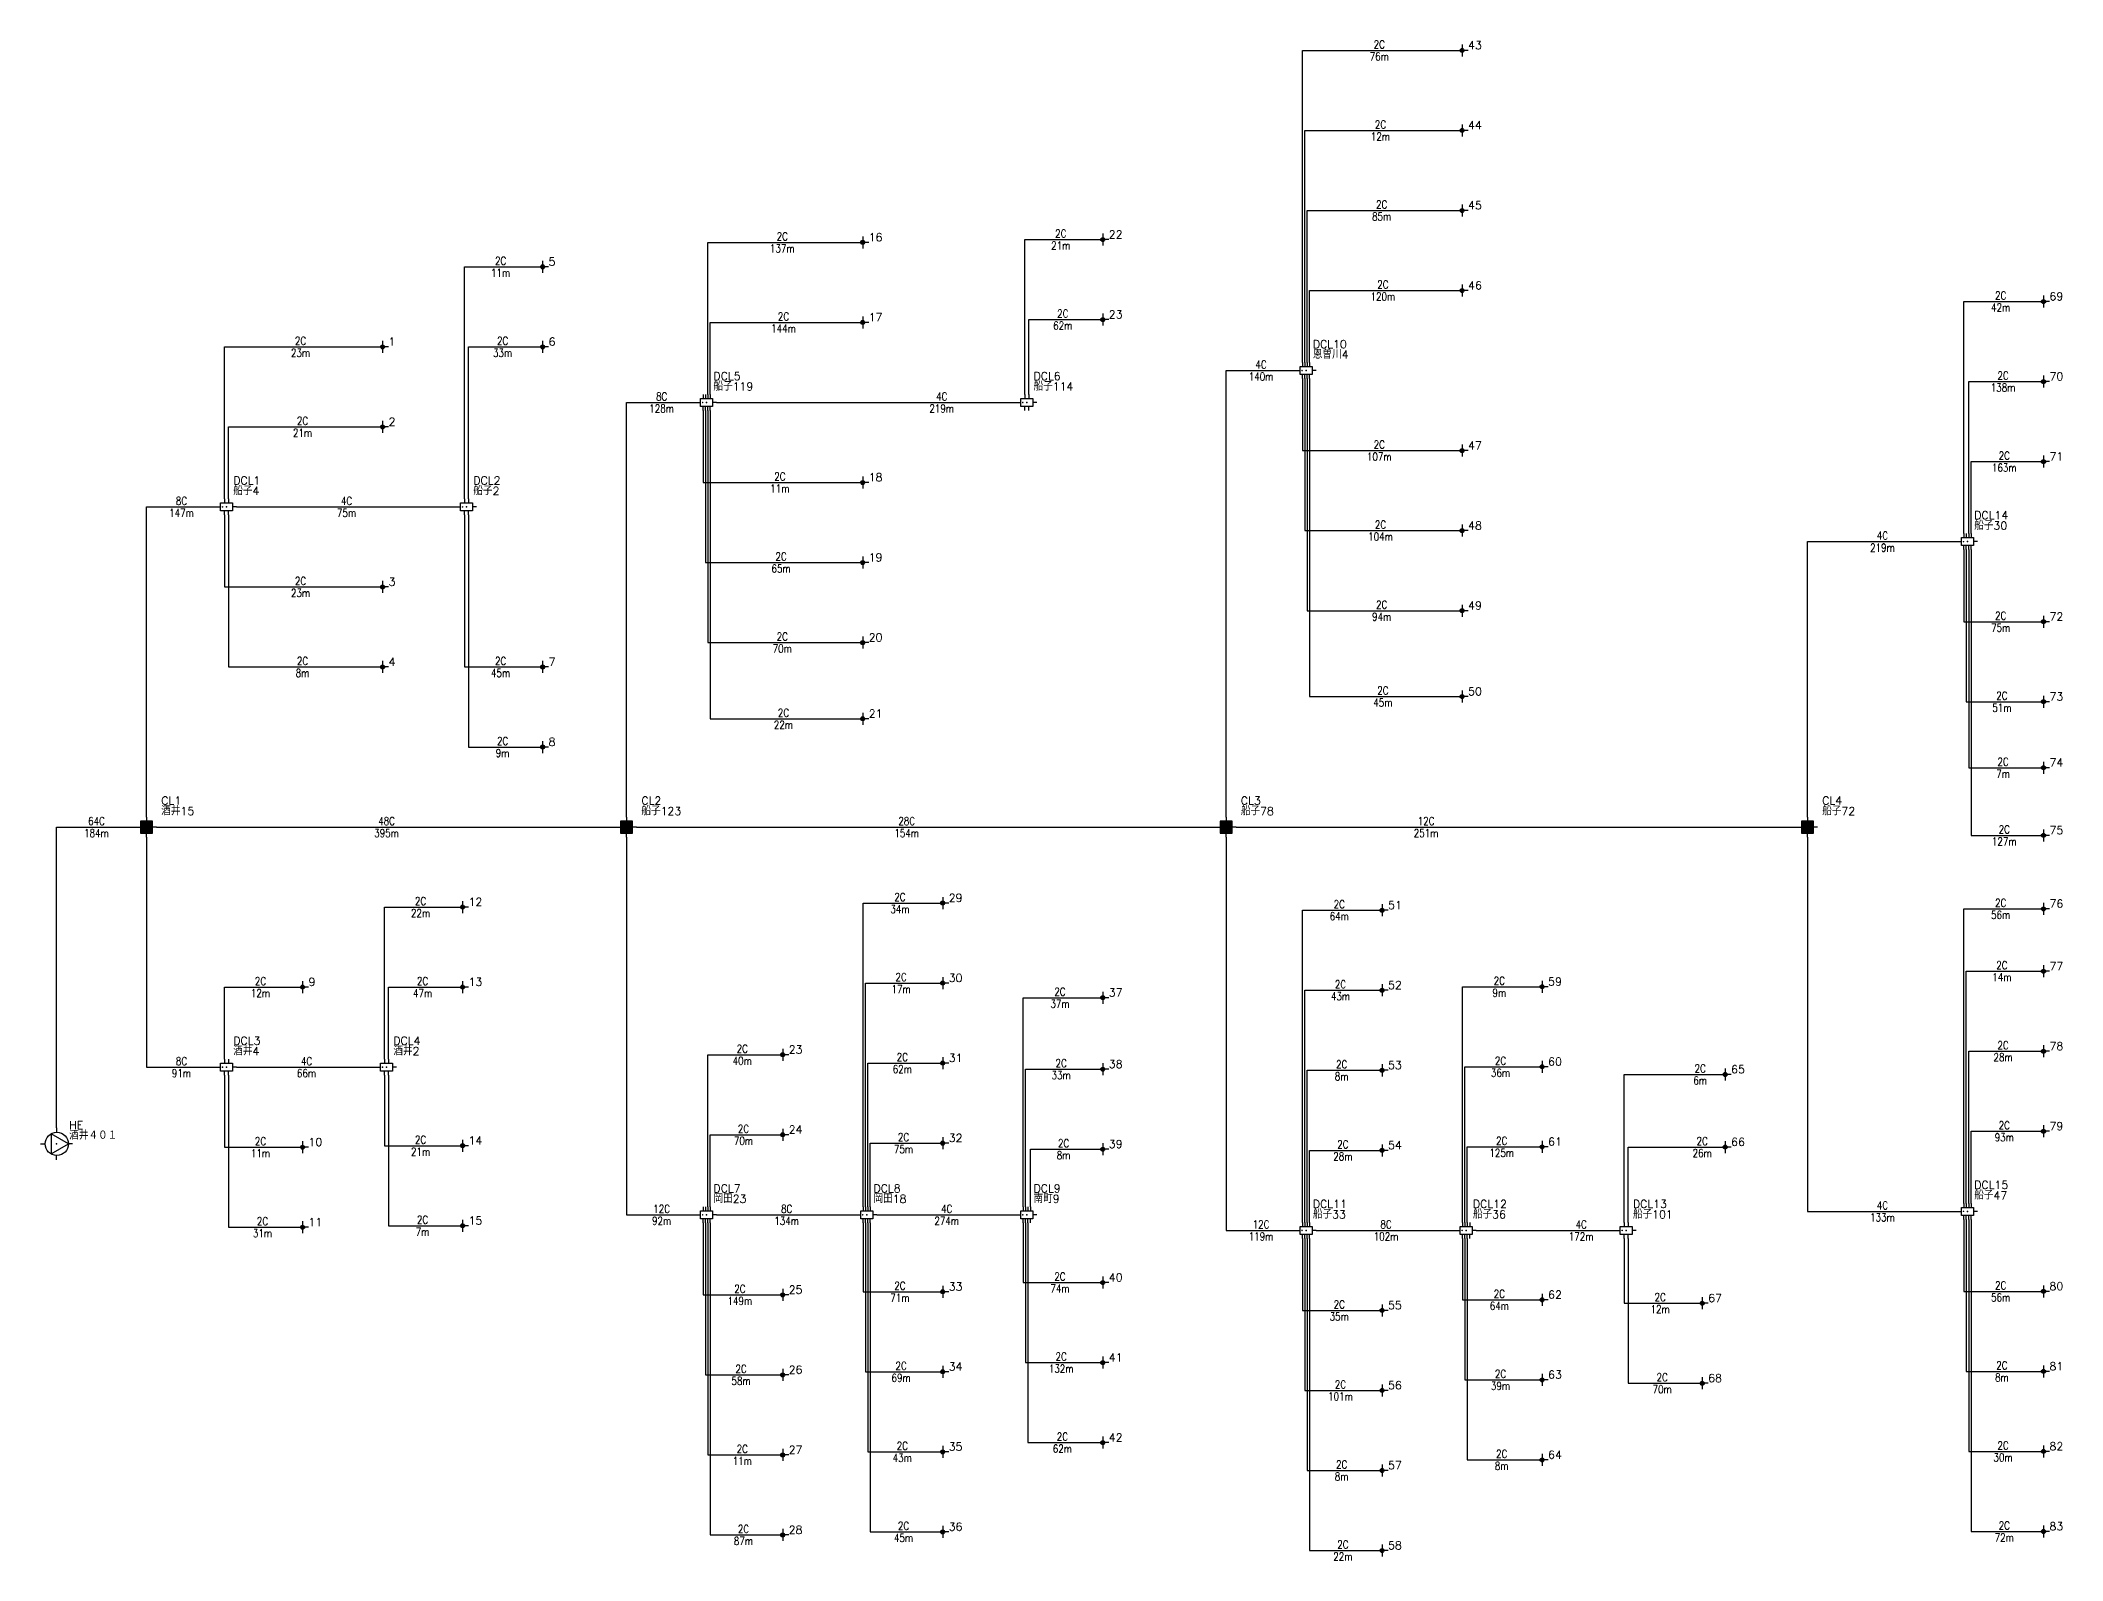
# Model space of a CAD drawing. Extents: x 11718 to 14316, y 5719 to 11395.
# Drawn here: x 13811 to 14316, y 5761 to 6141 of the extents above; entities that cross this region are included whole.
import ezdxf
from ezdxf.enums import TextEntityAlignment as Align

# ---------------------------------------------------------------- set-up
doc = ezdxf.new("R2010")
doc.units = 0
doc.header["$MEASUREMENT"] = 0
doc.header["$PDSIZE"] = 0.5
doc.layers.get('0').update_dxf_attribs({"linetype": 'CONTINUOUS'})
for name, color, linetype in [('BUN', 4, 'CONTINUOUS'), ('DROP', 6, 'CONTINUOUS'), ('IN', 7, 'CONTINUOUS'), ('KAN', 3, 'CONTINUOUS'), ('LBL_BUN', 4, 'CONTINUOUS'), ('LBL_DROP', 6, 'CONTINUOUS'), ('LBL_KAN', 3, 'CONTINUOUS')]:
    doc.layers.add(name, color=color, linetype=linetype)
doc.styles.get("Standard").update_dxf_attribs({"font": 'txt', "bigfont": 'extfont'})

# ---------------------------------------------------------------- blocks, each defined once
blk = doc.blocks.new('HE_HE1')
at = {"color": 0, "linetype": 'BYBLOCK'}
for p, q in [((-4, 0), (-2.8, 0)), ((0, 4), (0, 2.9)), ((4, 0), (3, 0)), ((0, -4), (0, -2.9))]:
    blk.add_line(p, q, dxfattribs=at)
blk.add_lwpolyline([(3, 0), (-1.35, 2.51), (-1.35, -2.51)], close=True, dxfattribs=at)
blk.add_circle((0.1, 0), 2.9, dxfattribs=at)
blk.add_point((0, 0), dxfattribs=at)
for tag, p, height in [('V1', (3.2, 3.7), 2), ('V2', (3.2, 1.1), 2), ('V3', (3.2, -0.4), 0.2), ('V4', (3.2, -0.7), 0.2), ('V5', (3.2, -1), 0.2), ('V6', (3.2, -1.3), 0.2), ('V7', (3.2, -1.6), 0.2), ('V8', (3.2, -1.9), 0.2)]:
    blk.add_attdef(tag, p, '', height=height, dxfattribs=at)
blk = doc.blocks.new('CL_CL8')
at = {"linetype": 'BYBLOCK'}
blk.add_hatch(color=0, dxfattribs=at).paths.add_polyline_path([(4, 1.5), (1, 1.5), (1, -1.5), (4, -1.5)])
at = {"color": 0, "linetype": 'BYBLOCK'}
for p, q in [((0, 0), (1, 0)), ((2.5, 2.5), (2.5, 1.5)), ((5, 0), (4, 0)), ((2.5, -2.5), (2.5, -1.5))]:
    blk.add_line(p, q, dxfattribs=at)
blk.add_lwpolyline([(1, -1.5), (4, -1.5), (4, 1.5), (1, 1.5)], close=True, dxfattribs=at)
blk.add_point((2.5, 0))
for tag, p, height in [('V1', (6.2, 5.6), 2), ('V3', (6.2, 1.1), 0.2), ('V4', (6.2, 0.8), 0.2), ('V5', (6.2, 0.5), 0.2), ('V6', (6.2, 0.2), 0.2), ('V2', (6.2, 3), 2), ('V7', (6.2, -0.3), 0.2), ('V8', (6.2, -0.6), 0.2)]:
    blk.add_attdef(tag, p, '', height=height)
blk = doc.blocks.new('CL_DCL4')
at = {"color": 0, "linetype": 'BYBLOCK'}
for p, q in [((0, 0), (1, 0)), ((2, 2), (2, 1)), ((3, 2), (3, 1)), ((5, 0), (4, 0)), ((2, -2), (2, -1)), ((3, -2), (3, -1))]:
    blk.add_line(p, q, dxfattribs=at)
blk.add_lwpolyline([(1, -1), (1, 1), (4, 1), (4, -1)], close=True, dxfattribs=at)
blk.add_point((2.5, 0), dxfattribs=at)
at = {"layer": 'IN', "color": 0, "linetype": 'BYBLOCK', "const_width": 0.2}
blk.add_lwpolyline([(1.4, 0, 1), (1.6, 0, 1)], format="xyb", close=True, dxfattribs=at)
at = {"color": 0, "linetype": 'BYBLOCK'}
for tag, p, height in [('V1', (4.2, 5.6), 2), ('V3', (4.2, 1.1), 0.2), ('V4', (4.2, 0.8), 0.2), ('V5', (4.2, 0.5), 0.2), ('V6', (4.2, 0.2), 0.2), ('V2', (4.2, 3), 2), ('V7', (4.2, -0.3), 0.2), ('V8', (4.2, -0.6), 0.2)]:
    blk.add_attdef(tag, p, '', height=height, dxfattribs=at)
blk = doc.blocks.new('NODE_ONU1')
at = {"color": 0, "linetype": 'BYBLOCK'}
blk.add_line((0, 0), (1.5, 0), dxfattribs=at)
at = {"color": 0, "linetype": 'BYBLOCK', "const_width": 0.5}
blk.add_lwpolyline([(1.75, 0, 1), (1.25, 0, 1)], format="xyb", close=True, dxfattribs=at)
at = {"color": 0, "linetype": 'BYBLOCK'}
for points in [[(1.5, 1.5), (1.5, -1.5)], [(3, 0), (1.5, 0)]]:
    blk.add_lwpolyline(points, dxfattribs=at)
blk.add_circle((1.5, 0), 0.5, dxfattribs=at)
blk.add_point((1.5, 0), dxfattribs=at)
for tag, p, height in [('V1', (3, 0.3), 2), ('V3', (3, -2.9), 0.2), ('V4', (3, -3.2), 0.2), ('V5', (3, -3.5), 0.2), ('V6', (3, -3.8), 0.2), ('V7', (3, -4.1), 0.2), ('V8', (3, -4.4), 0.2), ('V2', (3, -2.3), 2)]:
    blk.add_attdef(tag, p, '', height=height, dxfattribs=at)
blk = doc.blocks.new('CL_DCL8')
at = {"color": 0, "linetype": 'BYBLOCK'}
for p, q in [((0, 0), (1, 0)), ((5, 0), (4, 0))]:
    blk.add_line(p, q, dxfattribs=at)
at = {"linetype": 'BYBLOCK'}
for p, q in [((1.6, 2), (1.6, 1)), ((2.2, 2), (2.2, 1)), ((2.8, 2), (2.8, 1)), ((3.4, 2), (3.4, 1)), ((1.6, -2), (1.6, -1)), ((2.2, -2), (2.2, -1)), ((2.8, -2), (2.8, -1)), ((3.4, -2), (3.4, -1))]:
    blk.add_line(p, q, dxfattribs=at)
at = {"color": 0, "linetype": 'BYBLOCK'}
blk.add_lwpolyline([(1, -1), (1, 1), (4, 1), (4, -1)], close=True, dxfattribs=at)
blk.add_point((2.5, 0), dxfattribs=at)
at = {"layer": 'IN', "color": 0, "linetype": 'BYBLOCK', "const_width": 0.2}
blk.add_lwpolyline([(1.4, 0, 1), (1.6, 0, 1)], format="xyb", close=True, dxfattribs=at)
at = {"color": 0, "linetype": 'BYBLOCK'}
for tag, p, height in [('V1', (4.2, 5.6), 2), ('V3', (4.2, 1.1), 0.2), ('V4', (4.2, 0.8), 0.2), ('V5', (4.2, 0.5), 0.2), ('V6', (4.2, 0.2), 0.2), ('V2', (4.2, 3), 2), ('V7', (4.2, -0.3), 0.2), ('V8', (4.2, -0.6), 0.2)]:
    blk.add_attdef(tag, p, '', height=height, dxfattribs=at)

msp = doc.modelspace()

# ---------------------------------------------------------------- linework, layer by layer
at = {"layer": 'BUN'}
for points in [[(14107.33, 5946.65), (14107.33, 6058.22), (14124.83, 6058.22)], [(13957.53, 5946.65), (13957.53, 6050.25), (13975.03, 6050.25)], [(13980.03, 6050.25), (14017.53, 6050.25), (14017.53, 6050.25), (14055.03, 6050.25)], [(13837.53, 5946.65), (13837.53, 6024.15), (13855.03, 6024.15)], [(13860.03, 6024.15), (13887.53, 6024.15), (13887.53, 6024.15), (13915.03, 6024.15)], [(14252.63, 5946.65), (14252.63, 6015.47), (14290.13, 6015.47)], [(13837.53, 5941.65), (13837.53, 5884.15), (13855.03, 5884.15)], [(13957.53, 5941.65), (13957.53, 5847.25), (13975.03, 5847.25)], [(14107.33, 5941.65), (14107.33, 5843.36), (14124.83, 5843.36)], [(14252.63, 5941.65), (14252.63, 5848.12), (14290.13, 5848.12)], [(13860.03, 5884.15), (13877.53, 5884.15), (13877.53, 5884.15), (13895.03, 5884.15)], [(13980.03, 5847.25), (13997.53, 5847.25), (13997.53, 5847.25), (14015.03, 5847.25)], [(14020.03, 5847.25), (14037.53, 5847.25), (14037.53, 5847.25), (14055.03, 5847.25)], [(14129.83, 5843.36), (14147.33, 5843.36), (14147.33, 5843.36), (14164.83, 5843.36)], [(14169.83, 5843.36), (14187.33, 5843.36), (14187.33, 5843.36), (14204.83, 5843.36)]]:
    msp.add_lwpolyline(points, dxfattribs=at)
at = {"layer": 'DROP'}
for points in [[(14126.43, 6060.22), (14126.43, 6138.22), (14164.83, 6138.22)], [(14127.03, 6060.22), (14127.03, 6118.22), (14164.83, 6118.22)], [(14127.63, 6060.22), (14127.63, 6098.22), (14164.83, 6098.22)], [(13977.83, 6052.25), (13977.83, 6090.25), (14015.03, 6090.25)], [(14057.03, 6052.25), (14057.03, 6090.96), (14075.03, 6090.96)], [(13917.03, 6026.15), (13917.03, 6084.15), (13935.03, 6084.15)], [(14128.23, 6060.22), (14128.23, 6078.22), (14164.83, 6078.22)], [(14291.73, 6017.47), (14291.73, 6075.47), (14310.13, 6075.47)], [(13978.43, 6052.25), (13978.43, 6070.25), (14015.03, 6070.25)], [(14058.03, 6052.25), (14058.03, 6070.96), (14075.03, 6070.96)], [(13857.03, 6026.15), (13857.03, 6064.15), (13895.03, 6064.15)], [(13918.03, 6026.15), (13918.03, 6064.15), (13935.03, 6064.15)], [(14126.43, 6056.22), (14126.43, 6038.22), (14164.83, 6038.22)], [(14127.03, 6056.22), (14127.03, 6018.22), (14164.83, 6018.22)], [(14127.63, 6056.22), (14127.63, 5998.22), (14164.83, 5998.22)], [(14128.23, 6056.22), (14128.23, 5976.76), (14164.83, 5976.76)], [(14292.93, 6017.47), (14292.93, 6055.47), (14310.13, 6055.47)], [(13858.03, 6026.15), (13858.03, 6044.15), (13895.03, 6044.15)], [(13976.63, 6048.25), (13976.63, 6030.25), (14015.03, 6030.25)], [(13977.23, 6048.25), (13977.23, 6010.25), (14015.03, 6010.25)], [(13977.83, 6048.25), (13977.83, 5990.25), (14015.03, 5990.25)], [(13978.43, 6048.25), (13978.43, 5971.21), (14015.03, 5971.21)], [(14293.53, 6017.47), (14293.53, 6035.47), (14310.13, 6035.47)], [(13857.03, 6022.15), (13857.03, 6004.15), (13895.03, 6004.15)], [(13858.03, 6022.15), (13858.03, 5984.15), (13895.03, 5984.15)], [(13917.03, 6022.15), (13917.03, 5984.15), (13935.03, 5984.15)], [(13918.03, 6022.15), (13918.03, 5964.15), (13935.03, 5964.15)], [(14291.73, 6013.47), (14291.73, 5995.47), (14310.13, 5995.47)], [(14292.33, 6013.47), (14292.33, 5975.47), (14310.13, 5975.47)], [(14292.93, 6013.47), (14292.93, 5958.97), (14310.13, 5958.97)], [(14293.53, 6013.47), (14293.53, 5942.06), (14310.13, 5942.06)], [(13897.03, 5886.15), (13897.03, 5924.15), (13915.03, 5924.15)], [(14016.63, 5849.25), (14016.63, 5925.16), (14035.03, 5925.16)], [(14126.43, 5845.36), (14126.43, 5923.36), (14144.83, 5923.36)], [(14291.73, 5850.12), (14291.73, 5923.71), (14310.13, 5923.71)], [(14292.33, 5850.12), (14292.33, 5908.12), (14310.13, 5908.12)], [(13857.03, 5886.15), (13857.03, 5904.15), (13875.03, 5904.15)], [(13898.03, 5886.15), (13898.03, 5904.15), (13915.03, 5904.15)], [(14017.23, 5849.25), (14017.23, 5905.16), (14035.03, 5905.16)], [(14127.03, 5845.36), (14127.03, 5903.36), (14144.83, 5903.36)], [(14166.43, 5845.36), (14166.43, 5904.24), (14184.83, 5904.24)], [(14056.63, 5849.25), (14056.63, 5901.5), (14075.03, 5901.5)], [(14292.93, 5850.12), (14292.93, 5888.12), (14310.13, 5888.12)], [(13977.83, 5849.25), (13977.83, 5887.25), (13995.03, 5887.25)], [(14017.83, 5849.25), (14017.83, 5885.16), (14035.03, 5885.16)], [(14057.23, 5849.25), (14057.23, 5883.64), (14075.03, 5883.64)], [(14127.63, 5845.36), (14127.63, 5883.36), (14144.83, 5883.36)], [(14167.03, 5845.36), (14167.03, 5884.24), (14184.83, 5884.24)], [(13857.03, 5882.15), (13857.03, 5864.15), (13875.03, 5864.15)], [(13858.03, 5882.15), (13858.03, 5844.15), (13875.03, 5844.15)], [(13897.03, 5882.15), (13897.03, 5864.52), (13915.03, 5864.52)], [(13898.03, 5882.15), (13898.03, 5844.52), (13915.03, 5844.52)], [(14206.83, 5845.36), (14206.83, 5882.32), (14230.57, 5882.32)], [(13978.43, 5849.25), (13978.43, 5867.25), (13995.03, 5867.25)], [(14293.53, 5850.12), (14293.53, 5868.12), (14310.13, 5868.12)], [(14018.43, 5849.25), (14018.43, 5865.16), (14035.03, 5865.16)], [(14058.43, 5849.25), (14058.43, 5863.64), (14075.03, 5863.64)], [(14128.23, 5845.36), (14128.23, 5863.36), (14144.83, 5863.36)], [(14167.63, 5845.36), (14167.63, 5864.24), (14184.83, 5864.24)], [(14207.83, 5845.36), (14207.83, 5864.17), (14230.57, 5864.17)], [(13976.63, 5845.25), (13976.63, 5827.25), (13995.03, 5827.25)], [(13977.23, 5845.25), (13977.23, 5807.25), (13995.03, 5807.25)], [(13977.83, 5845.25), (13977.83, 5787.25), (13995.03, 5787.25)], [(13978.43, 5845.25), (13978.43, 5767.25), (13995.03, 5767.25)], [(14016.63, 5845.25), (14016.63, 5828.02), (14035.03, 5828.02)], [(14017.23, 5845.25), (14017.23, 5808.02), (14035.03, 5808.02)], [(14017.83, 5845.25), (14017.83, 5788.02), (14035.03, 5788.02)], [(14018.43, 5845.25), (14018.43, 5768.02), (14035.03, 5768.02)], [(14056.63, 5845.25), (14056.63, 5830.32), (14075.03, 5830.32)], [(14057.23, 5845.25), (14057.23, 5810.32), (14075.03, 5810.32)], [(14057.83, 5845.25), (14057.83, 5790.32), (14075.03, 5790.32)], [(14291.73, 5846.12), (14291.73, 5828.12), (14310.13, 5828.12)], [(14292.33, 5846.12), (14292.33, 5808.12), (14310.13, 5808.12)], [(14292.93, 5846.12), (14292.93, 5788.12), (14310.13, 5788.12)], [(14293.53, 5846.12), (14293.53, 5768.12), (14310.13, 5768.12)], [(14126.43, 5841.36), (14126.43, 5823.36), (14144.83, 5823.36)], [(14127.03, 5841.36), (14127.03, 5803.36), (14144.83, 5803.36)], [(14127.63, 5841.36), (14127.63, 5783.36), (14144.83, 5783.36)], [(14128.23, 5841.36), (14128.23, 5763.36), (14144.83, 5763.36)], [(14166.43, 5841.36), (14166.43, 5826.01), (14184.83, 5826.01)], [(14167.03, 5841.36), (14167.03, 5806.01), (14184.83, 5806.01)], [(14167.63, 5841.36), (14167.63, 5786.01), (14184.83, 5786.01)], [(14206.83, 5841.36), (14206.83, 5825.16), (14224.83, 5825.16)], [(14207.83, 5841.36), (14207.83, 5805.16), (14224.83, 5805.16)]]:
    msp.add_lwpolyline(points, dxfattribs=at)
at = {"layer": 'KAN'}
for points in [[(13815.03, 5868.97), (13815.03, 5944.15), (13835.03, 5944.15)], [(13840.03, 5944.15), (13897.53, 5944.15), (13897.53, 5944.15), (13955.03, 5944.15)], [(13960.03, 5944.15), (14027.53, 5944.15), (14027.53, 5944.15), (14104.83, 5944.15)], [(14109.83, 5944.15), (14157.33, 5944.15), (14157.33, 5944.15), (14250.13, 5944.15)]]:
    msp.add_lwpolyline(points, dxfattribs=at)

# ---------------------------------------------------------------- block references
at = {"layer": 'BUN'}
ref = msp.add_blockref('CL_DCL8', (14124.83, 6058.22), dxfattribs=at)
ref.add_attrib('V1', 'DCL10', (14129.03, 6063.82), dxfattribs={"layer": '0', "color": 0, "linetype": 'BYBLOCK', "height": 2})
ref.add_attrib('V2', '恩曽川4', (14129.03, 6061.22), dxfattribs={"layer": '0', "color": 0, "linetype": 'BYBLOCK', "height": 2})
ref = msp.add_blockref('CL_DCL8', (13975.03, 6050.25), dxfattribs=at)
ref.add_attrib('V1', 'DCL5', (13979.23, 6055.85), dxfattribs={"layer": '0', "color": 0, "linetype": 'BYBLOCK', "height": 2})
ref.add_attrib('V2', '船子119', (13979.23, 6053.25), dxfattribs={"layer": '0', "color": 0, "linetype": 'BYBLOCK', "height": 2})
ref = msp.add_blockref('CL_DCL4', (14055.03, 6050.25), dxfattribs=at)
ref.add_attrib('V2', '船子114', (14059.23, 6053.25), dxfattribs={"layer": '0', "color": 0, "linetype": 'BYBLOCK', "height": 2})
ref.add_attrib('V1', 'DCL6', (14059.23, 6055.85), dxfattribs={"layer": '0', "color": 0, "linetype": 'BYBLOCK', "height": 2})
ref = msp.add_blockref('CL_DCL4', (13855.03, 6024.15), dxfattribs=at)
ref.add_attrib('V2', '船子4', (13859.23, 6027.15), dxfattribs={"layer": '0', "color": 0, "linetype": 'BYBLOCK', "height": 2})
ref.add_attrib('V1', 'DCL1', (13859.23, 6029.75), dxfattribs={"layer": '0', "color": 0, "linetype": 'BYBLOCK', "height": 2})
ref = msp.add_blockref('CL_DCL4', (13915.03, 6024.15), dxfattribs=at)
ref.add_attrib('V2', '船子2', (13919.23, 6027.15), dxfattribs={"layer": '0', "color": 0, "linetype": 'BYBLOCK', "height": 2})
ref.add_attrib('V1', 'DCL2', (13919.23, 6029.75), dxfattribs={"layer": '0', "color": 0, "linetype": 'BYBLOCK', "height": 2})
ref = msp.add_blockref('CL_DCL8', (14290.13, 6015.47), dxfattribs=at)
ref.add_attrib('V1', 'DCL14', (14294.33, 6021.07), dxfattribs={"layer": '0', "color": 0, "linetype": 'BYBLOCK', "height": 2})
ref.add_attrib('V2', '船子30', (14294.33, 6018.47), dxfattribs={"layer": '0', "color": 0, "linetype": 'BYBLOCK', "height": 2})
ref = msp.add_blockref('CL_DCL4', (13855.03, 5884.15), dxfattribs=at)
ref.add_attrib('V2', '酒井4', (13859.23, 5887.15), dxfattribs={"layer": '0', "color": 0, "linetype": 'BYBLOCK', "height": 2})
ref.add_attrib('V1', 'DCL3', (13859.23, 5889.75), dxfattribs={"layer": '0', "color": 0, "linetype": 'BYBLOCK', "height": 2})
ref = msp.add_blockref('CL_DCL4', (13895.03, 5884.15), dxfattribs=at)
ref.add_attrib('V2', '酒井2', (13899.23, 5887.15), dxfattribs={"layer": '0', "color": 0, "linetype": 'BYBLOCK', "height": 2})
ref.add_attrib('V1', 'DCL4', (13899.23, 5889.75), dxfattribs={"layer": '0', "color": 0, "linetype": 'BYBLOCK', "height": 2})
ref = msp.add_blockref('CL_DCL8', (13975.03, 5847.25), dxfattribs=at)
ref.add_attrib('V1', 'DCL7', (13979.23, 5852.85), dxfattribs={"layer": '0', "color": 0, "linetype": 'BYBLOCK', "height": 2})
ref.add_attrib('V2', '岡田23', (13979.23, 5850.25), dxfattribs={"layer": '0', "color": 0, "linetype": 'BYBLOCK', "height": 2})
ref = msp.add_blockref('CL_DCL8', (14015.03, 5847.25), dxfattribs=at)
ref.add_attrib('V1', 'DCL8', (14019.23, 5852.85), dxfattribs={"layer": '0', "color": 0, "linetype": 'BYBLOCK', "height": 2})
ref.add_attrib('V2', '岡田18', (14019.23, 5850.25), dxfattribs={"layer": '0', "color": 0, "linetype": 'BYBLOCK', "height": 2})
ref = msp.add_blockref('CL_DCL8', (14055.03, 5847.25), dxfattribs=at)
ref.add_attrib('V1', 'DCL9', (14059.23, 5852.85), dxfattribs={"layer": '0', "color": 0, "linetype": 'BYBLOCK', "height": 2})
ref.add_attrib('V2', '南町9', (14059.23, 5850.25), dxfattribs={"layer": '0', "color": 0, "linetype": 'BYBLOCK', "height": 2})
ref = msp.add_blockref('CL_DCL8', (14290.13, 5848.12), dxfattribs=at)
ref.add_attrib('V1', 'DCL15', (14294.33, 5853.72), dxfattribs={"layer": '0', "color": 0, "linetype": 'BYBLOCK', "height": 2})
ref.add_attrib('V2', '船子47', (14294.33, 5851.12), dxfattribs={"layer": '0', "color": 0, "linetype": 'BYBLOCK', "height": 2})
ref = msp.add_blockref('CL_DCL8', (14124.83, 5843.36), dxfattribs=at)
ref.add_attrib('V1', 'DCL11', (14129.03, 5848.96), dxfattribs={"layer": '0', "color": 0, "linetype": 'BYBLOCK', "height": 2})
ref.add_attrib('V2', '船子33', (14129.03, 5846.36), dxfattribs={"layer": '0', "color": 0, "linetype": 'BYBLOCK', "height": 2})
ref = msp.add_blockref('CL_DCL8', (14164.83, 5843.36), dxfattribs=at)
ref.add_attrib('V1', 'DCL12', (14169.03, 5848.96), dxfattribs={"layer": '0', "color": 0, "linetype": 'BYBLOCK', "height": 2})
ref.add_attrib('V2', '船子36', (14169.03, 5846.36), dxfattribs={"layer": '0', "color": 0, "linetype": 'BYBLOCK', "height": 2})
ref = msp.add_blockref('CL_DCL4', (14204.83, 5843.36), dxfattribs=at)
ref.add_attrib('V2', '船子101', (14209.03, 5846.36), dxfattribs={"layer": '0', "color": 0, "linetype": 'BYBLOCK', "height": 2})
ref.add_attrib('V1', 'DCL13', (14209.03, 5848.96), dxfattribs={"layer": '0', "color": 0, "linetype": 'BYBLOCK', "height": 2})
at = {"layer": 'DROP'}
ref = msp.add_blockref('NODE_ONU1', (14164.83, 6138.22), dxfattribs=at)
ref.add_attrib('V1', '43', (14167.83, 6138.52), dxfattribs={"layer": '0', "color": 0, "linetype": 'BYBLOCK', "height": 2})
ref = msp.add_blockref('NODE_ONU1', (14164.83, 6118.22), dxfattribs=at)
ref.add_attrib('V1', '44', (14167.83, 6118.52), dxfattribs={"layer": '0', "color": 0, "linetype": 'BYBLOCK', "height": 2})
ref = msp.add_blockref('NODE_ONU1', (14164.83, 6098.22), dxfattribs=at)
ref.add_attrib('V1', '45', (14167.83, 6098.52), dxfattribs={"layer": '0', "color": 0, "linetype": 'BYBLOCK', "height": 2})
ref = msp.add_blockref('NODE_ONU1', (14015.03, 6090.25), dxfattribs=at)
ref.add_attrib('V1', '16', (14018.03, 6090.55), dxfattribs={"layer": '0', "color": 0, "linetype": 'BYBLOCK', "height": 2})
ref = msp.add_blockref('NODE_ONU1', (14075.03, 6090.96), dxfattribs=at)
ref.add_attrib('V1', '22', (14078.03, 6091.26), dxfattribs={"layer": '0', "color": 0, "linetype": 'BYBLOCK', "height": 2})
ref = msp.add_blockref('NODE_ONU1', (13935.03, 6084.15), dxfattribs=at)
ref.add_attrib('V1', '5', (13938.03, 6084.45), dxfattribs={"layer": '0', "color": 0, "linetype": 'BYBLOCK', "height": 2})
ref = msp.add_blockref('NODE_ONU1', (14164.83, 6078.22), dxfattribs=at)
ref.add_attrib('V1', '46', (14167.83, 6078.52), dxfattribs={"layer": '0', "color": 0, "linetype": 'BYBLOCK', "height": 2})
ref = msp.add_blockref('NODE_ONU1', (14310.13, 6075.47), dxfattribs=at)
ref.add_attrib('V1', '69', (14313.13, 6075.77), dxfattribs={"layer": '0', "color": 0, "linetype": 'BYBLOCK', "height": 2})
ref = msp.add_blockref('NODE_ONU1', (14015.03, 6070.25), dxfattribs=at)
ref.add_attrib('V1', '17', (14018.03, 6070.55), dxfattribs={"layer": '0', "color": 0, "linetype": 'BYBLOCK', "height": 2})
ref = msp.add_blockref('NODE_ONU1', (14075.03, 6070.96), dxfattribs=at)
ref.add_attrib('V1', '23', (14078.03, 6071.26), dxfattribs={"layer": '0', "color": 0, "linetype": 'BYBLOCK', "height": 2})
ref = msp.add_blockref('NODE_ONU1', (13895.03, 6064.15), dxfattribs=at)
ref.add_attrib('V1', '1', (13898.03, 6064.45), dxfattribs={"layer": '0', "color": 0, "linetype": 'BYBLOCK', "height": 2})
ref = msp.add_blockref('NODE_ONU1', (13935.03, 6064.15), dxfattribs=at)
ref.add_attrib('V1', '6', (13938.03, 6064.45), dxfattribs={"layer": '0', "color": 0, "linetype": 'BYBLOCK', "height": 2})
ref = msp.add_blockref('NODE_ONU1', (14310.13, 6055.47), dxfattribs=at)
ref.add_attrib('V1', '70', (14313.13, 6055.77), dxfattribs={"layer": '0', "color": 0, "linetype": 'BYBLOCK', "height": 2})
ref = msp.add_blockref('NODE_ONU1', (13895.03, 6044.15), dxfattribs=at)
ref.add_attrib('V1', '2', (13898.03, 6044.45), dxfattribs={"layer": '0', "color": 0, "linetype": 'BYBLOCK', "height": 2})
ref = msp.add_blockref('NODE_ONU1', (14164.83, 6038.22), dxfattribs=at)
ref.add_attrib('V1', '47', (14167.83, 6038.52), dxfattribs={"layer": '0', "color": 0, "linetype": 'BYBLOCK', "height": 2})
ref = msp.add_blockref('NODE_ONU1', (14310.13, 6035.47), dxfattribs=at)
ref.add_attrib('V1', '71', (14313.13, 6035.77), dxfattribs={"layer": '0', "color": 0, "linetype": 'BYBLOCK', "height": 2})
ref = msp.add_blockref('NODE_ONU1', (14015.03, 6030.25), dxfattribs=at)
ref.add_attrib('V1', '18', (14018.03, 6030.55), dxfattribs={"layer": '0', "color": 0, "linetype": 'BYBLOCK', "height": 2})
ref = msp.add_blockref('NODE_ONU1', (14164.83, 6018.22), dxfattribs=at)
ref.add_attrib('V1', '48', (14167.83, 6018.52), dxfattribs={"layer": '0', "color": 0, "linetype": 'BYBLOCK', "height": 2})
ref = msp.add_blockref('NODE_ONU1', (14015.03, 6010.25), dxfattribs=at)
ref.add_attrib('V1', '19', (14018.03, 6010.55), dxfattribs={"layer": '0', "color": 0, "linetype": 'BYBLOCK', "height": 2})
ref = msp.add_blockref('NODE_ONU1', (13895.03, 6004.15), dxfattribs=at)
ref.add_attrib('V1', '3', (13898.03, 6004.45), dxfattribs={"layer": '0', "color": 0, "linetype": 'BYBLOCK', "height": 2})
ref = msp.add_blockref('NODE_ONU1', (14164.83, 5998.22), dxfattribs=at)
ref.add_attrib('V1', '49', (14167.83, 5998.52), dxfattribs={"layer": '0', "color": 0, "linetype": 'BYBLOCK', "height": 2})
ref = msp.add_blockref('NODE_ONU1', (14310.13, 5995.47), dxfattribs=at)
ref.add_attrib('V1', '72', (14313.13, 5995.77), dxfattribs={"layer": '0', "color": 0, "linetype": 'BYBLOCK', "height": 2})
ref = msp.add_blockref('NODE_ONU1', (14015.03, 5990.25), dxfattribs=at)
ref.add_attrib('V1', '20', (14018.03, 5990.55), dxfattribs={"layer": '0', "color": 0, "linetype": 'BYBLOCK', "height": 2})
ref = msp.add_blockref('NODE_ONU1', (13895.03, 5984.15), dxfattribs=at)
ref.add_attrib('V1', '4', (13898.03, 5984.45), dxfattribs={"layer": '0', "color": 0, "linetype": 'BYBLOCK', "height": 2})
ref = msp.add_blockref('NODE_ONU1', (13935.03, 5984.15), dxfattribs=at)
ref.add_attrib('V1', '7', (13938.03, 5984.45), dxfattribs={"layer": '0', "color": 0, "linetype": 'BYBLOCK', "height": 2})
ref = msp.add_blockref('NODE_ONU1', (14164.83, 5976.76), dxfattribs=at)
ref.add_attrib('V1', '50', (14167.83, 5977.06), dxfattribs={"layer": '0', "color": 0, "linetype": 'BYBLOCK', "height": 2})
ref = msp.add_blockref('NODE_ONU1', (14015.03, 5971.21), dxfattribs=at)
ref.add_attrib('V1', '21', (14018.03, 5971.51), dxfattribs={"layer": '0', "color": 0, "linetype": 'BYBLOCK', "height": 2})
ref = msp.add_blockref('NODE_ONU1', (14310.13, 5975.47), dxfattribs=at)
ref.add_attrib('V1', '73', (14313.13, 5975.77), dxfattribs={"layer": '0', "color": 0, "linetype": 'BYBLOCK', "height": 2})
ref = msp.add_blockref('NODE_ONU1', (13935.03, 5964.15), dxfattribs=at)
ref.add_attrib('V1', '8', (13938.03, 5964.45), dxfattribs={"layer": '0', "color": 0, "linetype": 'BYBLOCK', "height": 2})
ref = msp.add_blockref('NODE_ONU1', (14310.13, 5958.97), dxfattribs=at)
ref.add_attrib('V1', '74', (14313.13, 5959.27), dxfattribs={"layer": '0', "color": 0, "linetype": 'BYBLOCK', "height": 2})
ref = msp.add_blockref('NODE_ONU1', (14310.13, 5942.06), dxfattribs=at)
ref.add_attrib('V1', '75', (14313.13, 5942.36), dxfattribs={"layer": '0', "color": 0, "linetype": 'BYBLOCK', "height": 2})
ref = msp.add_blockref('NODE_ONU1', (13915.03, 5924.15), dxfattribs=at)
ref.add_attrib('V1', '12', (13918.03, 5924.45), dxfattribs={"layer": '0', "color": 0, "linetype": 'BYBLOCK', "height": 2})
ref = msp.add_blockref('NODE_ONU1', (14035.03, 5925.16), dxfattribs=at)
ref.add_attrib('V1', '29', (14038.03, 5925.46), dxfattribs={"layer": '0', "color": 0, "linetype": 'BYBLOCK', "height": 2})
ref = msp.add_blockref('NODE_ONU1', (14144.83, 5923.36), dxfattribs=at)
ref.add_attrib('V1', '51', (14147.83, 5923.66), dxfattribs={"layer": '0', "color": 0, "linetype": 'BYBLOCK', "height": 2})
ref = msp.add_blockref('NODE_ONU1', (14310.13, 5923.71), dxfattribs=at)
ref.add_attrib('V1', '76', (14313.13, 5924.01), dxfattribs={"layer": '0', "color": 0, "linetype": 'BYBLOCK', "height": 2})
ref = msp.add_blockref('NODE_ONU1', (14310.13, 5908.12), dxfattribs=at)
ref.add_attrib('V1', '77', (14313.13, 5908.42), dxfattribs={"layer": '0', "color": 0, "linetype": 'BYBLOCK', "height": 2})
ref = msp.add_blockref('NODE_ONU1', (13875.03, 5904.15), dxfattribs=at)
ref.add_attrib('V1', '9', (13878.03, 5904.45), dxfattribs={"layer": '0', "color": 0, "linetype": 'BYBLOCK', "height": 2})
ref = msp.add_blockref('NODE_ONU1', (13915.03, 5904.15), dxfattribs=at)
ref.add_attrib('V1', '13', (13918.03, 5904.45), dxfattribs={"layer": '0', "color": 0, "linetype": 'BYBLOCK', "height": 2})
ref = msp.add_blockref('NODE_ONU1', (14035.03, 5905.16), dxfattribs=at)
ref.add_attrib('V1', '30', (14038.03, 5905.46), dxfattribs={"layer": '0', "color": 0, "linetype": 'BYBLOCK', "height": 2})
ref = msp.add_blockref('NODE_ONU1', (14075.03, 5901.5), dxfattribs=at)
ref.add_attrib('V1', '37', (14078.03, 5901.8), dxfattribs={"layer": '0', "color": 0, "linetype": 'BYBLOCK', "height": 2})
ref = msp.add_blockref('NODE_ONU1', (14144.83, 5903.36), dxfattribs=at)
ref.add_attrib('V1', '52', (14147.83, 5903.66), dxfattribs={"layer": '0', "color": 0, "linetype": 'BYBLOCK', "height": 2})
ref = msp.add_blockref('NODE_ONU1', (14184.83, 5904.24), dxfattribs=at)
ref.add_attrib('V1', '59', (14187.83, 5904.54), dxfattribs={"layer": '0', "color": 0, "linetype": 'BYBLOCK', "height": 2})
ref = msp.add_blockref('NODE_ONU1', (13995.03, 5887.25), dxfattribs=at)
ref.add_attrib('V1', '23', (13998.03, 5887.55), dxfattribs={"layer": '0', "color": 0, "linetype": 'BYBLOCK', "height": 2})
ref = msp.add_blockref('NODE_ONU1', (14035.03, 5885.16), dxfattribs=at)
ref.add_attrib('V1', '31', (14038.03, 5885.46), dxfattribs={"layer": '0', "color": 0, "linetype": 'BYBLOCK', "height": 2})
ref = msp.add_blockref('NODE_ONU1', (14310.13, 5888.12), dxfattribs=at)
ref.add_attrib('V1', '78', (14313.13, 5888.42), dxfattribs={"layer": '0', "color": 0, "linetype": 'BYBLOCK', "height": 2})
ref = msp.add_blockref('NODE_ONU1', (14075.03, 5883.64), dxfattribs=at)
ref.add_attrib('V1', '38', (14078.03, 5883.94), dxfattribs={"layer": '0', "color": 0, "linetype": 'BYBLOCK', "height": 2})
ref = msp.add_blockref('NODE_ONU1', (14144.83, 5883.36), dxfattribs=at)
ref.add_attrib('V1', '53', (14147.83, 5883.66), dxfattribs={"layer": '0', "color": 0, "linetype": 'BYBLOCK', "height": 2})
ref = msp.add_blockref('NODE_ONU1', (14184.83, 5884.24), dxfattribs=at)
ref.add_attrib('V1', '60', (14187.83, 5884.54), dxfattribs={"layer": '0', "color": 0, "linetype": 'BYBLOCK', "height": 2})
ref = msp.add_blockref('NODE_ONU1', (14230.57, 5882.32), dxfattribs=at)
ref.add_attrib('V1', '65', (14233.57, 5882.62), dxfattribs={"layer": '0', "color": 0, "linetype": 'BYBLOCK', "height": 2})
ref = msp.add_blockref('NODE_ONU1', (13995.03, 5867.25), dxfattribs=at)
ref.add_attrib('V1', '24', (13998.03, 5867.55), dxfattribs={"layer": '0', "color": 0, "linetype": 'BYBLOCK', "height": 2})
ref = msp.add_blockref('NODE_ONU1', (14035.03, 5865.16), dxfattribs=at)
ref.add_attrib('V1', '32', (14038.03, 5865.46), dxfattribs={"layer": '0', "color": 0, "linetype": 'BYBLOCK', "height": 2})
ref = msp.add_blockref('NODE_ONU1', (14310.13, 5868.12), dxfattribs=at)
ref.add_attrib('V1', '79', (14313.13, 5868.42), dxfattribs={"layer": '0', "color": 0, "linetype": 'BYBLOCK', "height": 2})
ref = msp.add_blockref('NODE_ONU1', (13875.03, 5864.15), dxfattribs=at)
ref.add_attrib('V1', '10', (13878.03, 5864.45), dxfattribs={"layer": '0', "color": 0, "linetype": 'BYBLOCK', "height": 2})
ref = msp.add_blockref('NODE_ONU1', (13915.03, 5864.52), dxfattribs=at)
ref.add_attrib('V1', '14', (13918.03, 5864.82), dxfattribs={"layer": '0', "color": 0, "linetype": 'BYBLOCK', "height": 2})
ref = msp.add_blockref('NODE_ONU1', (14075.03, 5863.64), dxfattribs=at)
ref.add_attrib('V1', '39', (14078.03, 5863.94), dxfattribs={"layer": '0', "color": 0, "linetype": 'BYBLOCK', "height": 2})
ref = msp.add_blockref('NODE_ONU1', (14144.83, 5863.36), dxfattribs=at)
ref.add_attrib('V1', '54', (14147.83, 5863.66), dxfattribs={"layer": '0', "color": 0, "linetype": 'BYBLOCK', "height": 2})
ref = msp.add_blockref('NODE_ONU1', (14184.83, 5864.24), dxfattribs=at)
ref.add_attrib('V1', '61', (14187.83, 5864.54), dxfattribs={"layer": '0', "color": 0, "linetype": 'BYBLOCK', "height": 2})
ref = msp.add_blockref('NODE_ONU1', (14230.57, 5864.17), dxfattribs=at)
ref.add_attrib('V1', '66', (14233.57, 5864.47), dxfattribs={"layer": '0', "color": 0, "linetype": 'BYBLOCK', "height": 2})
ref = msp.add_blockref('NODE_ONU1', (13875.03, 5844.15), dxfattribs=at)
ref.add_attrib('V1', '11', (13878.03, 5844.45), dxfattribs={"layer": '0', "color": 0, "linetype": 'BYBLOCK', "height": 2})
ref = msp.add_blockref('NODE_ONU1', (13915.03, 5844.52), dxfattribs=at)
ref.add_attrib('V1', '15', (13918.03, 5844.82), dxfattribs={"layer": '0', "color": 0, "linetype": 'BYBLOCK', "height": 2})
ref = msp.add_blockref('NODE_ONU1', (14075.03, 5830.32), dxfattribs=at)
ref.add_attrib('V1', '40', (14078.03, 5830.62), dxfattribs={"layer": '0', "color": 0, "linetype": 'BYBLOCK', "height": 2})
ref = msp.add_blockref('NODE_ONU1', (13995.03, 5827.25), dxfattribs=at)
ref.add_attrib('V1', '25', (13998.03, 5827.55), dxfattribs={"layer": '0', "color": 0, "linetype": 'BYBLOCK', "height": 2})
ref = msp.add_blockref('NODE_ONU1', (14035.03, 5828.02), dxfattribs=at)
ref.add_attrib('V1', '33', (14038.03, 5828.32), dxfattribs={"layer": '0', "color": 0, "linetype": 'BYBLOCK', "height": 2})
ref = msp.add_blockref('NODE_ONU1', (14184.83, 5826.01), dxfattribs=at)
ref.add_attrib('V1', '62', (14187.83, 5826.31), dxfattribs={"layer": '0', "color": 0, "linetype": 'BYBLOCK', "height": 2})
ref = msp.add_blockref('NODE_ONU1', (14224.83, 5825.16), dxfattribs=at)
ref.add_attrib('V1', '67', (14227.83, 5825.46), dxfattribs={"layer": '0', "color": 0, "linetype": 'BYBLOCK', "height": 2})
ref = msp.add_blockref('NODE_ONU1', (14310.13, 5828.12), dxfattribs=at)
ref.add_attrib('V1', '80', (14313.13, 5828.42), dxfattribs={"layer": '0', "color": 0, "linetype": 'BYBLOCK', "height": 2})
ref = msp.add_blockref('NODE_ONU1', (14144.83, 5823.36), dxfattribs=at)
ref.add_attrib('V1', '55', (14147.83, 5823.66), dxfattribs={"layer": '0', "color": 0, "linetype": 'BYBLOCK', "height": 2})
ref = msp.add_blockref('NODE_ONU1', (14075.03, 5810.32), dxfattribs=at)
ref.add_attrib('V1', '41', (14078.03, 5810.62), dxfattribs={"layer": '0', "color": 0, "linetype": 'BYBLOCK', "height": 2})
ref = msp.add_blockref('NODE_ONU1', (13995.03, 5807.25), dxfattribs=at)
ref.add_attrib('V1', '26', (13998.03, 5807.55), dxfattribs={"layer": '0', "color": 0, "linetype": 'BYBLOCK', "height": 2})
ref = msp.add_blockref('NODE_ONU1', (14035.03, 5808.02), dxfattribs=at)
ref.add_attrib('V1', '34', (14038.03, 5808.32), dxfattribs={"layer": '0', "color": 0, "linetype": 'BYBLOCK', "height": 2})
ref = msp.add_blockref('NODE_ONU1', (14184.83, 5806.01), dxfattribs=at)
ref.add_attrib('V1', '63', (14187.83, 5806.31), dxfattribs={"layer": '0', "color": 0, "linetype": 'BYBLOCK', "height": 2})
ref = msp.add_blockref('NODE_ONU1', (14224.83, 5805.16), dxfattribs=at)
ref.add_attrib('V1', '68', (14227.83, 5805.46), dxfattribs={"layer": '0', "color": 0, "linetype": 'BYBLOCK', "height": 2})
ref = msp.add_blockref('NODE_ONU1', (14310.13, 5808.12), dxfattribs=at)
ref.add_attrib('V1', '81', (14313.13, 5808.42), dxfattribs={"layer": '0', "color": 0, "linetype": 'BYBLOCK', "height": 2})
ref = msp.add_blockref('NODE_ONU1', (14144.83, 5803.36), dxfattribs=at)
ref.add_attrib('V1', '56', (14147.83, 5803.66), dxfattribs={"layer": '0', "color": 0, "linetype": 'BYBLOCK', "height": 2})
ref = msp.add_blockref('NODE_ONU1', (14075.03, 5790.32), dxfattribs=at)
ref.add_attrib('V1', '42', (14078.03, 5790.62), dxfattribs={"layer": '0', "color": 0, "linetype": 'BYBLOCK', "height": 2})
ref = msp.add_blockref('NODE_ONU1', (13995.03, 5787.25), dxfattribs=at)
ref.add_attrib('V1', '27', (13998.03, 5787.55), dxfattribs={"layer": '0', "color": 0, "linetype": 'BYBLOCK', "height": 2})
ref = msp.add_blockref('NODE_ONU1', (14035.03, 5788.02), dxfattribs=at)
ref.add_attrib('V1', '35', (14038.03, 5788.32), dxfattribs={"layer": '0', "color": 0, "linetype": 'BYBLOCK', "height": 2})
ref = msp.add_blockref('NODE_ONU1', (14184.83, 5786.01), dxfattribs=at)
ref.add_attrib('V1', '64', (14187.83, 5786.31), dxfattribs={"layer": '0', "color": 0, "linetype": 'BYBLOCK', "height": 2})
ref = msp.add_blockref('NODE_ONU1', (14310.13, 5788.12), dxfattribs=at)
ref.add_attrib('V1', '82', (14313.13, 5788.42), dxfattribs={"layer": '0', "color": 0, "linetype": 'BYBLOCK', "height": 2})
ref = msp.add_blockref('NODE_ONU1', (14144.83, 5783.36), dxfattribs=at)
ref.add_attrib('V1', '57', (14147.83, 5783.66), dxfattribs={"layer": '0', "color": 0, "linetype": 'BYBLOCK', "height": 2})
ref = msp.add_blockref('NODE_ONU1', (13995.03, 5767.25), dxfattribs=at)
ref.add_attrib('V1', '28', (13998.03, 5767.55), dxfattribs={"layer": '0', "color": 0, "linetype": 'BYBLOCK', "height": 2})
ref = msp.add_blockref('NODE_ONU1', (14035.03, 5768.02), dxfattribs=at)
ref.add_attrib('V1', '36', (14038.03, 5768.32), dxfattribs={"layer": '0', "color": 0, "linetype": 'BYBLOCK', "height": 2})
ref = msp.add_blockref('NODE_ONU1', (14310.13, 5768.12), dxfattribs=at)
ref.add_attrib('V1', '83', (14313.13, 5768.42), dxfattribs={"layer": '0', "color": 0, "linetype": 'BYBLOCK', "height": 2})
ref = msp.add_blockref('NODE_ONU1', (14144.83, 5763.36), dxfattribs=at)
ref.add_attrib('V1', '58', (14147.83, 5763.66), dxfattribs={"layer": '0', "color": 0, "linetype": 'BYBLOCK', "height": 2})
at = {"layer": 'KAN'}
ref = msp.add_blockref('CL_CL8', (13835.03, 5944.15), dxfattribs=at)
ref.add_attrib('V2', '酒井15', (13841.23, 5947.15), dxfattribs={"layer": '0', "height": 2})
ref.add_attrib('V1', 'CL1', (13841.23, 5949.75), dxfattribs={"layer": '0', "height": 2})
ref = msp.add_blockref('CL_CL8', (13955.03, 5944.15), dxfattribs=at)
ref.add_attrib('V2', '船子123', (13961.23, 5947.15), dxfattribs={"layer": '0', "height": 2})
ref.add_attrib('V1', 'CL2', (13961.23, 5949.75), dxfattribs={"layer": '0', "height": 2})
ref = msp.add_blockref('CL_CL8', (14104.83, 5944.15), dxfattribs=at)
ref.add_attrib('V2', '船子78', (14111.03, 5947.15), dxfattribs={"layer": '0', "height": 2})
ref.add_attrib('V1', 'CL3', (14111.03, 5949.75), dxfattribs={"layer": '0', "height": 2})
ref = msp.add_blockref('CL_CL8', (14250.13, 5944.15), dxfattribs=at)
ref.add_attrib('V2', '船子72', (14256.33, 5947.15), dxfattribs={"layer": '0', "height": 2})
ref.add_attrib('V1', 'CL4', (14256.33, 5949.75), dxfattribs={"layer": '0', "height": 2})
ref = msp.add_blockref('HE_HE1', (13815.03, 5864.97), dxfattribs=at)
ref.add_attrib('V1', 'HE', (13818.23, 5868.67), dxfattribs={"layer": '0', "color": 0, "linetype": 'BYBLOCK', "height": 2})
ref.add_attrib('V2', '酒井４０１', (13818.23, 5866.07), dxfattribs={"layer": '0', "color": 0, "linetype": 'BYBLOCK', "height": 2})

# ---------------------------------------------------------------- texts
at = {"layer": 'LBL_BUN', "width": 0.8}
for s, p in [('4C', (14116.08, 6058.72)), ('8C', (13966.28, 6050.75)), ('4C', (14036.28, 6050.75)), ('8C', (13846.28, 6024.65)), ('4C', (13887.53, 6024.65)), ('4C', (14271.38, 6015.97)), ('8C', (13846.28, 5884.65)), ('4C', (13877.53, 5884.65)), ('12C', (13966.28, 5847.75)), ('8C', (13997.53, 5847.75)), ('4C', (14037.53, 5847.75)), ('4C', (14271.38, 5848.62)), ('12C', (14116.08, 5843.86)), ('8C', (14147.33, 5843.86)), ('4C', (14196.08, 5843.86))]:
    msp.add_text(s, height=2, dxfattribs=at).set_placement(p, align=Align.CENTER)
for s, p in [('140m', (14116.08, 6057.72)), ('128m', (13966.28, 6049.75)), ('219m', (14036.28, 6049.75)), ('147m', (13846.28, 6023.65)), ('75m', (13887.53, 6023.65)), ('219m', (14271.38, 6014.97)), ('91m', (13846.28, 5883.65)), ('66m', (13877.53, 5883.65)), ('133m', (14271.38, 5847.62)), ('92m', (13966.28, 5846.75)), ('134m', (13997.53, 5846.75)), ('274m', (14037.53, 5846.75)), ('119m', (14116.08, 5842.86)), ('102m', (14147.33, 5842.86)), ('172m', (14196.08, 5842.86))]:
    msp.add_text(s, height=2, dxfattribs=at).set_placement(p, align=Align.TOP_CENTER)
at = {"layer": 'LBL_DROP', "width": 0.8}
for p in [(14145.63, 6138.72), (14145.93, 6118.72), (14146.23, 6098.72), (13996.43, 6090.75), (14066.03, 6091.46), (13926.03, 6084.65), (14146.53, 6078.72), (14300.93, 6075.97), (13996.73, 6070.75), (14066.53, 6071.46), (13876.03, 6064.65), (13926.53, 6064.65), (14301.53, 6055.97), (13876.53, 6044.65), (14145.63, 6038.72), (14301.83, 6035.97), (13995.83, 6030.75), (14145.93, 6018.72), (13996.13, 6010.75), (13876.03, 6004.65), (14146.23, 5998.72), (14300.93, 5995.97), (13996.43, 5990.75), (13876.53, 5984.65), (13926.03, 5984.65), (14146.53, 5977.26), (13996.73, 5971.71), (14301.23, 5975.97), (13926.53, 5964.65), (14301.53, 5959.47), (14301.83, 5942.56), (13906.03, 5924.65), (14025.83, 5925.66), (14135.63, 5923.86), (14300.93, 5924.21), (14026.13, 5905.66), (14301.23, 5908.62), (13866.03, 5904.65), (13906.53, 5904.65), (14065.83, 5902), (14135.93, 5903.86), (14175.63, 5904.74), (13986.43, 5887.75), (14026.43, 5885.66), (14301.53, 5888.62), (14066.13, 5884.14), (14136.23, 5883.86), (14175.93, 5884.74), (14225.83, 5882.82), (13986.73, 5867.75), (14026.73, 5865.66), (14301.83, 5868.62), (13866.03, 5864.65), (13906.03, 5865.02), (14066.73, 5864.14), (14136.53, 5863.86), (14176.23, 5864.74), (14226.33, 5864.67), (13906.53, 5845.02), (13866.53, 5844.65), (14065.83, 5830.82), (13985.83, 5827.75), (14025.83, 5828.52), (14175.63, 5826.51), (14215.83, 5825.66), (14300.93, 5828.62), (14135.63, 5823.86), (14066.13, 5810.82), (13986.13, 5807.75), (14026.13, 5808.52), (14175.93, 5806.51), (14216.33, 5805.66), (14301.23, 5808.62), (14135.93, 5803.86), (14066.43, 5790.82), (13986.43, 5787.75), (14026.43, 5788.52), (14176.23, 5786.51), (14301.53, 5788.62), (14136.23, 5783.86), (13986.73, 5767.75), (14026.73, 5768.52), (14301.83, 5768.62), (14136.53, 5763.86)]:
    msp.add_text('2C', height=2, dxfattribs=at).set_placement(p, align=Align.CENTER)
for s, p in [('76m', (14145.63, 6137.72)), ('12m', (14145.93, 6117.72)), ('85m', (14146.23, 6097.72)), ('137m', (13996.43, 6089.75)), ('21m', (14066.03, 6090.46)), ('11m', (13926.03, 6083.65)), ('120m', (14146.53, 6077.72)), ('42m', (14300.93, 6074.97)), ('144m', (13996.73, 6069.75)), ('62m', (14066.53, 6070.46)), ('23m', (13876.03, 6063.65)), ('33m', (13926.53, 6063.65)), ('138m', (14301.53, 6054.97)), ('21m', (13876.53, 6043.65)), ('107m', (14145.63, 6037.72)), ('163m', (14301.83, 6034.97)), ('11m', (13995.83, 6029.75)), ('104m', (14145.93, 6017.72)), ('65m', (13996.13, 6009.75)), ('23m', (13876.03, 6003.65)), ('94m', (14146.23, 5997.72)), ('75m', (14300.93, 5994.97)), ('70m', (13996.43, 5989.75)), ('8m', (13876.53, 5983.65)), ('45m', (13926.03, 5983.65)), ('45m', (14146.53, 5976.26)), ('51m', (14301.23, 5974.97)), ('22m', (13996.73, 5970.71)), ('9m', (13926.53, 5963.65)), ('7m', (14301.53, 5958.47)), ('127m', (14301.83, 5941.56)), ('22m', (13906.03, 5923.65)), ('34m', (14025.83, 5924.66)), ('64m', (14135.63, 5922.86)), ('56m', (14300.93, 5923.21)), ('12m', (13866.03, 5903.65)), ('47m', (13906.53, 5903.65)), ('17m', (14026.13, 5904.66)), ('43m', (14135.93, 5902.86)), ('9m', (14175.63, 5903.74)), ('14m', (14301.23, 5907.62)), ('37m', (14065.83, 5901)), ('28m', (14301.53, 5887.62)), ('40m', (13986.43, 5886.75)), ('62m', (14026.43, 5884.66)), ('33m', (14066.13, 5883.14)), ('8m', (14136.23, 5882.86)), ('36m', (14175.93, 5883.74)), ('6m', (14225.83, 5881.82)), ('93m', (14301.83, 5867.62)), ('11m', (13866.03, 5863.65)), ('21m', (13906.03, 5864.02)), ('70m', (13986.73, 5866.75)), ('75m', (14026.73, 5864.66)), ('8m', (14066.73, 5863.14)), ('28m', (14136.53, 5862.86)), ('125m', (14176.23, 5863.74)), ('26m', (14226.33, 5863.67)), ('31m', (13866.53, 5843.65)), ('7m', (13906.53, 5844.02)), ('71m', (14025.83, 5827.52)), ('74m', (14065.83, 5829.82)), ('56m', (14300.93, 5827.62)), ('149m', (13985.83, 5826.75)), ('35m', (14135.63, 5822.86)), ('64m', (14175.63, 5825.51)), ('12m', (14215.83, 5824.66)), ('58m', (13986.13, 5806.75)), ('69m', (14026.13, 5807.52)), ('132m', (14066.13, 5809.82)), ('8m', (14301.23, 5807.62)), ('101m', (14135.93, 5802.86)), ('39m', (14175.93, 5805.51)), ('70m', (14216.33, 5804.66)), ('11m', (13986.43, 5786.75)), ('43m', (14026.43, 5787.52)), ('62m', (14066.43, 5789.82)), ('30m', (14301.53, 5787.62)), ('8m', (14136.23, 5782.86)), ('8m', (14176.23, 5785.51)), ('87m', (13986.73, 5766.75)), ('45m', (14026.73, 5767.52)), ('72m', (14301.83, 5767.62)), ('22m', (14136.53, 5762.86))]:
    msp.add_text(s, height=2, dxfattribs=at).set_placement(p, align=Align.TOP_CENTER)
at = {"layer": 'LBL_KAN', "width": 0.8}
for s, p in [('184m', (13825.03, 5943.65)), ('395m', (13897.53, 5943.65)), ('154m', (14027.53, 5943.65)), ('251m', (14157.33, 5943.65))]:
    msp.add_text(s, height=2, dxfattribs=at).set_placement(p, align=Align.TOP_CENTER)
for s, p in [('64C', (13825.03, 5944.65)), ('48C', (13897.53, 5944.65)), ('28C', (14027.53, 5944.65)), ('12C', (14157.33, 5944.65))]:
    msp.add_text(s, height=2, dxfattribs=at).set_placement(p, align=Align.CENTER)

doc.saveas('drawing.dxf')
